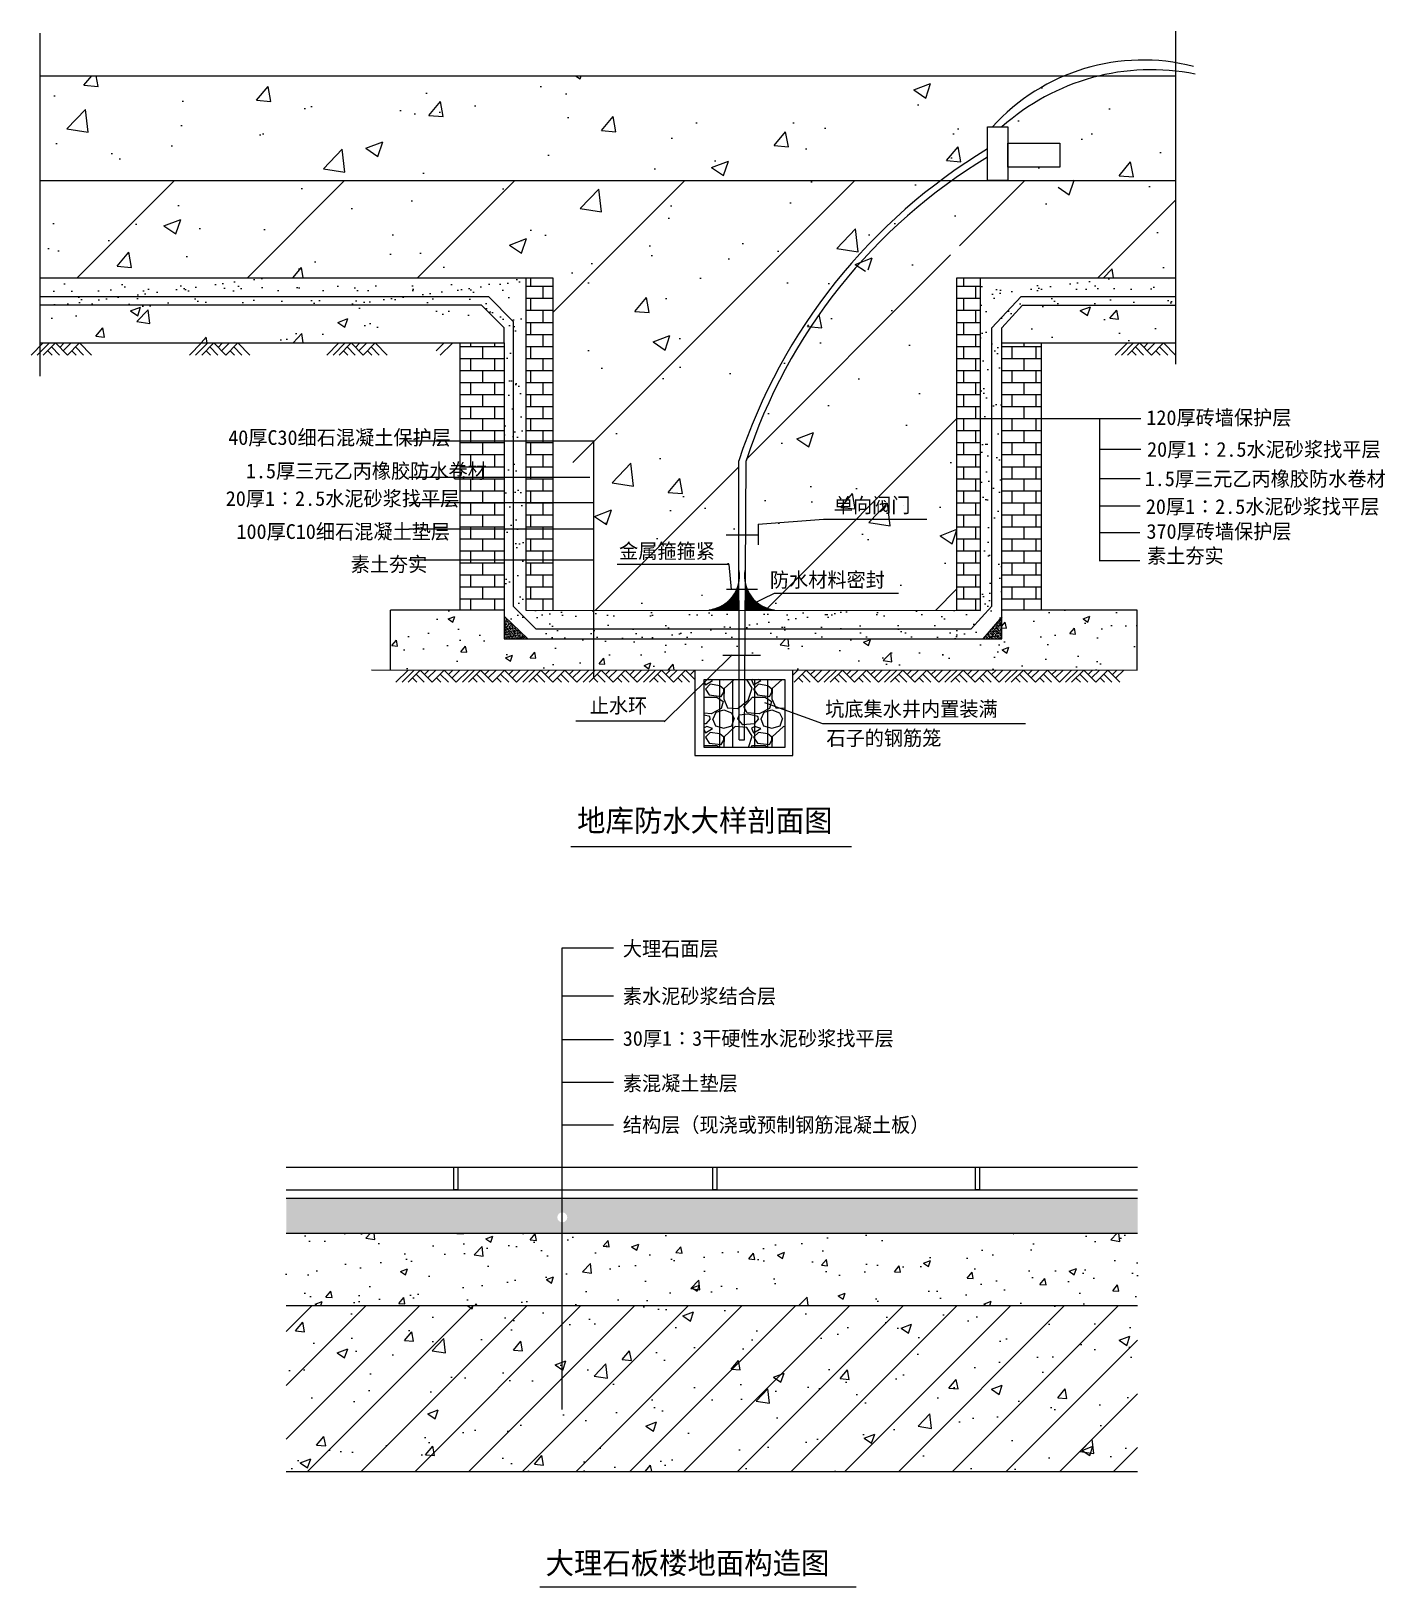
# Model space of a CAD drawing. Header units: metres. Extents: x 748 to 8810, y -3734 to 5531.
import ezdxf

# ---------------------------------------------------------------- set-up
doc = ezdxf.new("R2010")
doc.units = ezdxf.units.M
doc.layers.add('F', color=5, linetype='Continuous')

msp = doc.modelspace()

# ---------------------------------------------------------------- hatches: boundary and pattern name
h = msp.add_hatch()
h.set_pattern_fill('AR-CONC', scale=5.64)
h.paths.add_polyline_path([(7562.44, 4640.88), (7562.44, 5264.82), (799.29, 5264.82), (799.29, 4640.88)])
h = msp.add_hatch()
h.set_pattern_fill('ANSI31', scale=225.6)
h.paths.add_polyline_path([(799.29, 4640.88), (799.29, 4061.75), (3854.46, 4061.75), (3854.45, 2961.07), (4099.77, 2961.07), (4099.77, 2082.7), (4963.14, 2082.05), (4963.02, 2206.62), (4949.98, 2206.62, 0.06), (4962.98, 2250.33), (4962.3, 2972.06, -0.41), (6443.81, 4250.54), (6443.81, 4381.03), (6472.45, 4381.03, -0.09), (6807.69, 4640.88)])
h.paths.add_polyline_path([(5005.54, 2972.06), (5001.46, 2237.04, 0.04), (5011.63, 2206.62), (5001.29, 2206.62), (5000.6, 2082.03), (6261.74, 2081.09), (6261.74, 4061.75), (6443.81, 4061.75), (6443.81, 4203.59, 0.4)])
h.paths.add_polyline_path([(7562.44, 4640.88), (6963.11, 4640.88, 0.1), (6529.73, 4381.03), (6564.1, 4381.03), (6564.1, 4283.72), (6873.43, 4283.72), (6873.43, 4140.63), (6564.1, 4140.63), (6564.1, 4061.75), (7562.44, 4061.75)])
h = msp.add_hatch()
h.set_pattern_fill('AR-CONC', scale=5.64)
h.paths.add_polyline_path([(6443.81, 4381.03), (6472.45, 4381.03, -0.11), (6805.92, 4640.88), (799.29, 4640.88), (799.29, 4061.75), (3854.46, 4061.75), (3854.45, 2961.07), (4099.77, 2961.07), (4099.77, 2082.7), (4775.51, 2082.19, 0.34), (4962.98, 2250.33), (4962.3, 2972.06, -0.41), (6443.81, 4250.54)])
h.paths.add_polyline_path([(6261.74, 4061.75), (6443.81, 4061.75), (6443.81, 4203.59, 0.4), (5005.54, 2972.06), (5001.46, 2237.04, 0.04), (5011.63, 2206.62), (5001.29, 2206.62), (5000.6, 2082.03), (6261.74, 2081.09)])
h.paths.add_polyline_path([(7562.44, 4640.88), (6971.42, 4640.88, 0.11), (6529.73, 4381.03), (6564.1, 4381.03), (6564.1, 4283.72), (6873.43, 4283.72), (6873.43, 4140.63), (6564.1, 4140.63), (6564.1, 4061.75), (7562.44, 4061.75)])
h = msp.add_hatch()
h.set_pattern_fill('AR-SAND', scale=3.38)
h.paths.add_polyline_path([(3693.26, 4061.75), (799.29, 4061.75), (799.29, 3950.18), (3470.9, 3950.18), (3618.79, 3802.28), (3618.76, 2106.04), (3752.62, 1971.14), (4963.25, 1971.14), (4963.14, 2082.98), (3693.26, 2083)])
h = msp.add_hatch()
h.set_pattern_fill('BRICK', scale=11.28)
h.paths.add_polyline_path([(3854.46, 4061.75), (3693.26, 4061.75), (3693.23, 2083), (3854.43, 2083)])
h = msp.add_hatch()
h.set_pattern_fill('BRICK', scale=11.28)
h.paths.add_polyline_path([(6401.58, 4061.75), (6261.74, 4061.75), (6261.74, 2080.98), (6401.58, 2080.98)])
h = msp.add_hatch()
h.set_pattern_fill('AR-SAND', scale=3.38)
h.paths.add_polyline_path([(7562.44, 4061.75), (6401.58, 4061.75), (6401.58, 3521.43), (6469.25, 3521.43), (6469.25, 3763.19), (6643.15, 3951.13), (7562.44, 3951.1)])
h = msp.add_hatch()
h.set_pattern_fill('AR-SAND', scale=3.38)
h.paths.add_polyline_path([(3470.9, 3950.18), (1684.31, 3950.18), (1684.31, 3899.13), (3429.91, 3899.13), (3565.85, 3763.19), (3565.82, 3673.57), (3565.82, 2961.07), (3618.77, 2961.07), (3618.79, 3802.28)])
h.paths.add_polyline_path([(3618.77, 2961.07), (3565.82, 2961.07), (3565.82, 2822.82), (3618.77, 2822.82)])
h.paths.add_polyline_path([(3618.77, 2822.82), (3565.82, 2822.82), (3565.82, 2724.08), (3618.77, 2724.08)])
h.paths.add_polyline_path([(3618.77, 2724.08), (3565.82, 2724.08), (3565.82, 2605.58), (3618.77, 2605.58)])
h.paths.add_polyline_path([(3618.77, 2605.58), (3565.82, 2605.58), (3565.82, 2500.26), (3618.76, 2500.26)])
h.paths.add_polyline_path([(1684.31, 3950.18), (799.29, 3950.18), (799.29, 3899.13), (1684.31, 3899.13)])
h = msp.add_hatch()
h.set_pattern_fill('AR-CONC', scale=3.38)
h.paths.add_polyline_path([(3565.82, 3673.57), (3565.85, 3763.19), (3429.91, 3899.13), (1684.31, 3899.13), (1684.31, 3673.57)])
h.paths.add_polyline_path([(799.29, 3899.13), (799.29, 3673.57), (1684.31, 3673.57), (1684.31, 3899.13)])
h = msp.add_hatch()
h.set_pattern_fill('AR-SAND', scale=3.38)
h.paths.add_polyline_path([(6529.53, 2042.21), (6529.53, 2602.74), (6528.76, 2603.51), (6529.53, 2604.29), (6529.53, 3169.76), (6529.41, 3169.88), (6529.53, 3170), (6529.53, 3763.19), (6652.27, 3898.09), (7562.44, 3898.09), (7562.44, 3951.1), (6643.15, 3951.13), (6469.25, 3763.19), (6469.25, 2106.04), (6346.51, 1971.14), (4999.98, 1971.14), (4999.65, 1911.3), (6414.89, 1911.3)])
h = msp.add_hatch()
h.set_pattern_fill('AR-CONC', scale=3.38)
h.paths.add_polyline_path([(6652.27, 3898.09), (6529.53, 3763.19), (6529.53, 3673.57), (7562.44, 3673.57), (7562.44, 3898.09)])
h = msp.add_hatch()
h.set_pattern_fill('BRICK', scale=11.28)
h.paths.add_polyline_path([(3300.76, 2082.96), (3565.82, 2082.96), (3565.82, 3673.57), (3300.76, 3673.57)])
h = msp.add_hatch()
h.set_pattern_fill('BRICK', scale=11.28)
h.paths.add_polyline_path([(6529.53, 2082.96), (6765.59, 2082.96), (6765.59, 3673.57), (6529.53, 3673.57)])
h = msp.add_hatch()
h.set_pattern_fill('AR-SAND', scale=3.38)
h.paths.add_polyline_path([(6137.73, 2081.14), (5000.6, 2081.83), (4999.98, 1971.14), (6137.73, 1971.14)])
h.paths.add_polyline_path([(6469.25, 2106.04), (6469.25, 2393.75), (6401.58, 2393.75), (6401.58, 2080.98), (6261.74, 2080.98), (6261.74, 2081.07), (6137.73, 2081.14), (6137.73, 1971.14), (6346.51, 1971.14)])
h.paths.add_polyline_path([(6469.25, 3521.43), (6401.58, 3521.43), (6401.58, 2393.75), (6469.25, 2393.75)])
h = msp.add_hatch()
h.set_pattern_fill('AR-SAND', scale=3.38)
h.paths.add_polyline_path([(4099.77, 1971.14), (4099.77, 1911.3), (4963.3, 1911.3), (4963.25, 1971.14)])
h.paths.add_polyline_path([(3752.62, 1971.14), (3618.76, 2106.04), (3618.76, 2500.26), (3565.82, 2500.26), (3565.82, 2047.03), (3705.96, 1911.3), (4099.77, 1911.3), (4099.77, 1971.14)])
h = msp.add_hatch()
h.set_pattern_fill('SOLID')
h.paths.add_polyline_path([(4962.98, 2250.33, -0.33), (4784.26, 2082.99), (4963.14, 2082.98)])
h.paths.add_polyline_path([(5001.46, 2237.04), (5000.61, 2082.98), (5177.89, 2082.98, -0.31)])
h = msp.add_hatch()
h.set_pattern_fill('AR-CONC', scale=2.26)
h.paths.add_polyline_path([(3565.82, 1911.3), (3565.82, 2082.96), (2887.61, 2082.96), (2887.61, 1726.42), (4963.48, 1726.13), (4963.3, 1911.3)])
h = msp.add_hatch()
h.set_pattern_fill('AR-SAND', scale=0.23)
h.paths.add_polyline_path([(3705.96, 1911.3), (3565.82, 2047.03), (3565.82, 1911.3)])
h = msp.add_hatch()
h.set_pattern_fill('AR-CONC', scale=2.26)
h.paths.add_polyline_path([(7334.34, 1725.81), (7334.34, 2082.96), (6529.53, 2082.96), (6529.53, 1911.3), (4999.65, 1911.3), (4998.63, 1726.13)])
h = msp.add_hatch()
h.set_pattern_fill('AR-SAND', scale=0.23)
h.paths.add_polyline_path([(6414.89, 1911.3), (6529.53, 1911.3), (6529.53, 2042.21)])
h = msp.add_hatch()
h.set_pattern_fill('GRAVEL', scale=11.28)
h.paths.add_polyline_path([(4756.15, 1668.91), (4756.15, 1264.52), (5236.47, 1264.52), (5236.47, 1668.91)])
h = msp.add_hatch()
h.set_pattern_fill('AR-SAND', scale=2.38)
h.paths.add_polyline_path([(7337.38, -1419.44), (3931.66, -1419.44, -0.19), (3911.04, -1427.75), (3911.04, -1503.79, -1), (3911.04, -1563.19), (3911.04, -1628.53), (7337.38, -1628.53)])
h.paths.add_polyline_path([(3911.04, -1503.79), (3911.04, -1427.75, -0.19), (3890.43, -1419.44), (2266.79, -1419.44), (2266.79, -1628.53), (3911.04, -1628.53), (3911.04, -1563.19, -1)])
h = msp.add_hatch()
h.set_pattern_fill('AR-CONC', scale=2.38)
h.paths.add_polyline_path([(7337.38, -1628.53), (2266.79, -1628.53), (2266.79, -2058.61), (7337.38, -2058.61)])
h = msp.add_hatch()
h.set_pattern_fill('AR-CONC', scale=3.56)
h.paths.add_polyline_path([(7337.38, -2058.61), (2266.79, -2058.61), (2266.79, -3047.06), (7337.38, -3047.06)])
h = msp.add_hatch()
h.set_pattern_fill('ANSI31', scale=71.28)
h.paths.add_polyline_path([(7337.38, -2058.61), (2266.79, -2058.61), (2266.79, -3047.06), (7337.38, -3047.06)])

# ---------------------------------------------------------------- linework, layer by layer
for p, q in [((799.29, 5517.71), (799.29, 3475.45)), ((7562.44, 5530.61), (7562.44, 3546.84)), ((799.29, 5264.82), (7562.44, 5264.82)), ((799.29, 4640.88), (7562.44, 4640.88)), ((799.29, 4061.75), (3854.46, 4061.75)), ((3693.26, 4060.08), (3693.26, 2083)), ((3854.46, 4061.75), (3854.43, 2083)), ((6261.74, 2080.98), (6261.74, 4061.75)), ((6261.74, 4061.75), (7562.44, 4061.75)), ((6401.58, 2080.98), (6401.58, 4061.75)), ((799.29, 3950.18), (3470.9, 3950.18)), ((3429.91, 3899.13), (799.29, 3899.13)), ((3429.91, 3899.13), (3565.85, 3763.19)), ((3470.9, 3950.18), (3618.79, 3802.28)), ((6643.15, 3951.13), (6469.25, 3763.19)), ((6652.27, 3898.09), (6529.53, 3763.19)), ((6643.15, 3951.13), (7562.44, 3951.1)), ((6652.27, 3898.09), (7562.44, 3898.09)), ((3618.79, 3802.28), (3618.76, 2106.04)), ((3565.82, 3673.57), (3565.85, 3763.19)), ((6469.25, 2106.04), (6469.25, 3763.19)), ((6529.53, 1911.3), (6529.53, 3763.19)), ((747.59, 3601.4), (819.77, 3673.57)), ((784.31, 3601.4), (856.49, 3673.57)), ((799.29, 3673.57), (3565.82, 3673.57)), ((820.06, 3601.4), (892.23, 3673.57)), ((846.2, 3627.54), (872.29, 3601.4)), ((868.31, 3649.58), (916.54, 3601.4)), ((892.23, 3673.57), (963.45, 3601.4)), ((918.13, 3647.33), (944.44, 3673.57)), ((938.63, 3626.55), (985.31, 3673.57)), ((963.45, 3601.4), (1035.63, 3673.57)), ((989.6, 3627.54), (1015.68, 3601.4)), ((1011.71, 3649.58), (1059.93, 3601.4)), ((1035.63, 3673.57), (1106.85, 3601.4)), ((1690.89, 3601.4), (1763.07, 3673.57)), ((1727.61, 3601.4), (1799.79, 3673.57)), ((1763.36, 3601.4), (1835.53, 3673.57)), ((1789.5, 3627.54), (1815.59, 3601.4)), ((1811.61, 3649.58), (1859.84, 3601.4)), ((1835.53, 3673.57), (1906.75, 3601.4)), ((1861.43, 3647.33), (1887.74, 3673.57)), ((1881.93, 3626.55), (1928.61, 3673.57)), ((1906.75, 3601.4), (1978.93, 3673.57)), ((1932.9, 3627.54), (1958.98, 3601.4)), ((1955, 3649.58), (2003.23, 3601.4)), ((1978.93, 3673.57), (2050.15, 3601.4)), ((2508.9, 3601.4), (2581.08, 3673.57)), ((2545.62, 3601.4), (2617.8, 3673.57)), ((2581.37, 3601.4), (2653.54, 3673.57)), ((2607.51, 3627.54), (2633.6, 3601.4)), ((2629.62, 3649.58), (2677.85, 3601.4)), ((2653.54, 3673.57), (2724.76, 3601.4)), ((2679.44, 3647.33), (2705.75, 3673.57)), ((2699.94, 3626.55), (2746.62, 3673.57)), ((2724.76, 3601.4), (2796.94, 3673.57)), ((2750.91, 3627.54), (2776.99, 3601.4)), ((2773.02, 3649.58), (2821.24, 3601.4)), ((2796.94, 3673.57), (2868.16, 3601.4)), ((3159.88, 3626.29), (3206.56, 3673.3)), ((3184.7, 3601.13), (3256.88, 3673.3)), ((3300.76, 3673.3), (3300.76, 2082.96)), ((3565.82, 3673.57), (3565.82, 1911.3)), ((6529.53, 3673.57), (7562.44, 3673.57)), ((6765.59, 2082.96), (6765.59, 3673.57)), ((7204.36, 3601.4), (7276.54, 3673.57)), ((7241.08, 3601.4), (7313.26, 3673.57)), ((7276.82, 3601.4), (7349, 3673.57)), ((7302.97, 3627.54), (7329.06, 3601.4)), ((7325.08, 3649.58), (7373.31, 3601.4)), ((7349, 3673.57), (7420.22, 3601.4)), ((7374.9, 3647.33), (7401.21, 3673.57)), ((7395.4, 3626.55), (7442.08, 3673.57)), ((7420.22, 3601.4), (7492.4, 3673.57)), ((7446.36, 3627.54), (7472.45, 3601.4)), ((7468.47, 3649.58), (7516.7, 3601.4)), ((7492.4, 3673.57), (7563.62, 3601.4)), ((6279.58, 3222.76), (7109.9, 3222.76)), ((7109.9, 3222.76), (7355.79, 3223.09)), ((7109.9, 3222.76), (7109.9, 2377.56)), ((4099.77, 3088.58), (2996.51, 3088.58)), ((4099.77, 1677.38), (4099.77, 3088.58)), ((4963.87, 1309.56), (4962.3, 2972.06)), ((4996.31, 1309.56), (5005.54, 2972.06)), ((7110.33, 3041.52), (7356.01, 3041.52)), ((2996.51, 2874.51), (4074.34, 2874.51)), ((7110.33, 2867.04), (7352.47, 2867.04)), ((2996.51, 2724.08), (4099.77, 2724.08)), ((7110.33, 2703.35), (7352.47, 2703.35)), ((5077.42, 2594.6), (5465.98, 2625.17)), ((5077.42, 2594.6), (5077.42, 2472.16)), ((5465.98, 2625.17), (6081.33, 2625.17)), ((2996.51, 2567.22), (4099.77, 2567.22)), ((4887.06, 2530.28), (5077.42, 2530.28)), ((7110.33, 2544.39), (7350.83, 2544.39)), ((7110.33, 2503.03), (7110.33, 2503.03)), ((2996.51, 2382.8), (4099.77, 2382.8)), ((4904.34, 2354.41), (4238.76, 2354.41)), ((4769.39, 2354.41), (4769.39, 2354.41)), ((4917.98, 2205.95), (4904.34, 2354.41)), ((7108.85, 2377.56), (7350.83, 2377.56)), ((4889.29, 2206.62), (5074.41, 2206.62)), ((5036.42, 2116.57), (5175.13, 2183.89)), ((5175.13, 2183.89), (5913.02, 2183.89)), ((3565.82, 2082.96), (2887.61, 2082.96)), ((2887.61, 1725.81), (2887.61, 2082.96)), ((3565.82, 2047.03), (3705.96, 1911.3)), ((3618.76, 2106.04), (3752.62, 1971.14)), ((3693.26, 2083), (6401.58, 2080.98)), ((6469.25, 2106.04), (6346.51, 1971.14)), ((6529.53, 2042.21), (6414.89, 1911.3)), ((7334.34, 2082.96), (6529.53, 2082.96)), ((7334.34, 1725.81), (7334.34, 2082.96)), ((3752.62, 1971.14), (6346.51, 1971.14)), ((3565.82, 1911.3), (6529.53, 1911.3)), ((4923.48, 1815.54), (4518.43, 1417.9)), ((4867.31, 1813.37), (5092.47, 1813.37)), ((2775.26, 1726.43), (7334.34, 1725.81)), ((2920.15, 1653.63), (2992.33, 1725.81)), ((2956.88, 1653.63), (3029.05, 1725.81)), ((2992.62, 1653.63), (3064.79, 1725.81)), ((3018.76, 1679.78), (3044.85, 1653.63)), ((3040.87, 1701.81), (3089.1, 1653.63)), ((3064.79, 1725.81), (3136.01, 1653.63)), ((3090.69, 1699.56), (3117, 1725.81)), ((3111.19, 1678.79), (3157.87, 1725.81)), ((3136.01, 1653.63), (3208.19, 1725.81)), ((3162.16, 1679.78), (3188.24, 1653.63)), ((3184.27, 1701.81), (3232.5, 1653.63)), ((3208.19, 1725.81), (3279.41, 1653.63)), ((3233.96, 1699.69), (3260.14, 1725.81)), ((3254.46, 1678.92), (3301.01, 1725.81)), ((3279.41, 1653.63), (3351.59, 1725.81)), ((3316.13, 1653.63), (3388.31, 1725.81)), ((3351.88, 1653.63), (3424.05, 1725.81)), ((3378.02, 1679.78), (3404.11, 1653.63)), ((3400.13, 1701.81), (3448.36, 1653.63)), ((3424.05, 1725.81), (3495.27, 1653.63)), ((3449.95, 1699.56), (3476.26, 1725.81)), ((3470.45, 1678.79), (3517.13, 1725.81)), ((3495.27, 1653.63), (3567.45, 1725.81)), ((3521.42, 1679.78), (3547.5, 1653.63)), ((3543.52, 1701.81), (3591.75, 1653.63)), ((3567.45, 1725.81), (3638.67, 1653.63)), ((3593.27, 1699.9), (3619.23, 1725.81)), ((3613.77, 1679.13), (3660.1, 1725.81)), ((3638.67, 1653.63), (3710.84, 1725.81)), ((3675.39, 1653.63), (3747.57, 1725.81)), ((3711.13, 1653.63), (3783.31, 1725.81)), ((3737.28, 1679.78), (3763.36, 1653.63)), ((3759.39, 1701.81), (3807.61, 1653.63)), ((3783.31, 1725.81), (3854.53, 1653.63)), ((3809.21, 1699.56), (3835.52, 1725.81)), ((3829.7, 1678.79), (3876.39, 1725.81)), ((3854.53, 1653.63), (3926.7, 1725.81)), ((3880.67, 1679.78), (3906.76, 1653.63)), ((3902.78, 1701.81), (3951.01, 1653.63)), ((3926.7, 1725.81), (3997.92, 1653.63)), ((3952.27, 1699.9), (3978.24, 1725.81)), ((3972.77, 1679.13), (4019.1, 1725.81)), ((3997.92, 1653.63), (4070.1, 1725.81)), ((4034.65, 1653.63), (4106.82, 1725.81)), ((4070.39, 1653.63), (4142.57, 1725.81)), ((4096.53, 1679.78), (4122.62, 1653.63)), ((4118.64, 1701.81), (4166.87, 1653.63)), ((4142.57, 1725.81), (4213.79, 1653.63)), ((4168.47, 1699.56), (4194.77, 1725.81)), ((4188.96, 1678.79), (4235.64, 1725.81)), ((4213.79, 1653.63), (4285.96, 1725.81)), ((4239.93, 1679.78), (4266.02, 1653.63)), ((4262.04, 1701.81), (4310.27, 1653.63)), ((4285.96, 1725.81), (4357.18, 1653.63)), ((4314.09, 1697.31), (4341.55, 1725.81)), ((4334.58, 1676.53), (4382.41, 1725.81)), ((4357.18, 1653.63), (4429.36, 1725.81)), ((4393.91, 1653.63), (4466.08, 1725.81)), ((4429.65, 1653.63), (4501.82, 1725.81)), ((4455.79, 1679.78), (4481.88, 1653.63)), ((4477.9, 1701.81), (4526.13, 1653.63)), ((4501.82, 1725.81), (4573.04, 1653.63)), ((4527.72, 1699.56), (4554.03, 1725.81)), ((4548.22, 1678.79), (4594.9, 1725.81)), ((4573.04, 1653.63), (4645.22, 1725.81)), ((4599.19, 1679.78), (4625.27, 1653.63)), ((4621.3, 1701.81), (4669.52, 1653.63)), ((4645.22, 1725.81), (4700.39, 1669.89)), ((4673.14, 1697.51), (4700.39, 1725.81)), ((4700.39, 1725.81), (4700.39, 1217.19)), ((4847.72, 1668.91), (4847.72, 1264.52)), ((4925.55, 1668.91), (4925.55, 1264.52)), ((5056.32, 1668.91), (5056.32, 1264.52)), ((5134.23, 1668.91), (5134.23, 1264.52)), ((5283.51, 1217.19), (5283.51, 1725.81)), ((5283.51, 1695.69), (5313.41, 1725.81)), ((5291.56, 1653.63), (5363.73, 1725.81)), ((5317.7, 1679.78), (5343.79, 1653.63)), ((5339.81, 1701.81), (5388.04, 1653.63)), ((5363.73, 1725.81), (5434.95, 1653.63)), ((5389.94, 1699.25), (5416.56, 1725.81)), ((5410.44, 1678.48), (5457.43, 1725.81)), ((5434.95, 1653.63), (5507.13, 1725.81)), ((5471.68, 1653.63), (5543.85, 1725.81)), ((5507.42, 1653.63), (5579.59, 1725.81)), ((5533.56, 1679.78), (5559.65, 1653.63)), ((5555.67, 1701.81), (5603.9, 1653.63)), ((5579.59, 1725.81), (5650.81, 1653.63)), ((5605.49, 1699.56), (5631.8, 1725.81)), ((5625.99, 1678.79), (5672.67, 1725.81)), ((5650.81, 1653.63), (5722.99, 1725.81)), ((5676.96, 1679.78), (5703.04, 1653.63)), ((5699.07, 1701.81), (5747.29, 1653.63)), ((5722.99, 1725.81), (5794.21, 1653.63)), ((5749.18, 1699.27), (5775.79, 1725.81)), ((5769.68, 1678.49), (5816.66, 1725.81)), ((5794.21, 1653.63), (5866.39, 1725.81)), ((5830.93, 1653.63), (5903.11, 1725.81)), ((5866.67, 1653.63), (5938.85, 1725.81)), ((5892.82, 1679.78), (5918.91, 1653.63)), ((5914.93, 1701.81), (5963.16, 1653.63)), ((5938.85, 1725.81), (6010.07, 1653.63)), ((5964.75, 1699.56), (5991.06, 1725.81)), ((5985.25, 1678.79), (6031.93, 1725.81)), ((6010.07, 1653.63), (6082.25, 1725.81)), ((6036.22, 1679.78), (6062.3, 1653.63)), ((6058.32, 1701.81), (6106.55, 1653.63)), ((6082.25, 1725.81), (6153.47, 1653.63)), ((6108.53, 1699.17), (6135.23, 1725.81)), ((6129.03, 1678.4), (6176.1, 1725.81)), ((6153.47, 1653.63), (6225.64, 1725.81)), ((6190.19, 1653.63), (6262.37, 1725.81)), ((6225.93, 1653.63), (6298.11, 1725.81)), ((6252.08, 1679.78), (6278.16, 1653.63)), ((6274.19, 1701.81), (6322.41, 1653.63)), ((6298.11, 1725.81), (6369.33, 1653.63)), ((6324.01, 1699.56), (6350.32, 1725.81)), ((6344.5, 1678.79), (6391.19, 1725.81)), ((6369.33, 1653.63), (6441.5, 1725.81)), ((6395.47, 1679.78), (6421.56, 1653.63)), ((6417.58, 1701.81), (6465.81, 1653.63)), ((6441.5, 1725.81), (6512.72, 1653.63)), ((6467.81, 1699.14), (6494.54, 1725.81)), ((6488.31, 1678.37), (6535.41, 1725.81)), ((6512.72, 1653.63), (6584.9, 1725.81)), ((6549.45, 1653.63), (6621.62, 1725.81)), ((6585.19, 1653.63), (6657.37, 1725.81)), ((6611.33, 1679.78), (6637.42, 1653.63)), ((6633.44, 1701.81), (6681.67, 1653.63)), ((6657.37, 1725.81), (6728.59, 1653.63)), ((6683.27, 1699.56), (6709.57, 1725.81)), ((6703.76, 1678.79), (6750.44, 1725.81)), ((6728.59, 1653.63), (6800.76, 1725.81)), ((6754.73, 1679.78), (6780.82, 1653.63)), ((6776.84, 1701.81), (6825.07, 1653.63)), ((6800.76, 1725.81), (6871.98, 1653.63)), ((6826.9, 1699.14), (6853.63, 1725.81)), ((6847.39, 1678.37), (6894.5, 1725.81)), ((6871.98, 1653.63), (6944.16, 1725.81)), ((6908.71, 1653.63), (6980.88, 1725.81)), ((6944.45, 1653.63), (7016.62, 1725.81)), ((6970.59, 1679.78), (6996.68, 1653.63)), ((6992.7, 1701.81), (7040.93, 1653.63)), ((7016.62, 1725.81), (7087.84, 1653.63)), ((7042.52, 1699.56), (7068.83, 1725.81)), ((7063.02, 1678.79), (7109.7, 1725.81)), ((7087.84, 1653.63), (7160.02, 1725.81)), ((7113.99, 1679.78), (7140.07, 1653.63)), ((7136.1, 1701.81), (7184.32, 1653.63)), ((7160.02, 1725.81), (7231.24, 1653.63)), ((7187.39, 1699.14), (7214.12, 1725.81)), ((7207.88, 1678.37), (7254.99, 1725.81)), ((5114.61, 1533.22), (5461.09, 1406.82)), ((4520.89, 1420.36), (3992.59, 1420.36)), ((4518.43, 1417.9), (4518.43, 1417.9)), ((5461.09, 1406.82), (6669.12, 1407.04)), ((4963.87, 1309.56), (4996.31, 1309.56)), ((4700.39, 1217.19), (5283.51, 1217.19)), ((3962.3, 674.34), (5632.85, 674.34)), ((3911.04, -2678.77), (3911.04, 71.23)), ((3911.04, 71.23), (4215.18, 71.23)), ((3911.04, -213.53), (4215.18, -213.53)), ((3911.04, -475.01), (4215.18, -475.01)), ((3911.04, -728.55), (4215.18, -728.55)), ((3911.04, -982.28), (4215.18, -982.28)), ((2266.79, -1234.1), (7337.38, -1234.1)), ((2266.79, -1369.54), (7337.38, -1369.54)), ((2266.79, -1419.44), (7337.38, -1419.44)), ((2266.79, -1628.53), (7337.38, -1628.53)), ((2266.79, -2058.61), (7337.38, -2058.61)), ((2266.79, -3047.06), (7337.38, -3047.06))]:
    msp.add_line(p, q)
for points in [[(6443.81, 4960.15), (6564.1, 4960.15), (6564.1, 4640.88), (6443.81, 4640.88)], [(6564.1, 4862.85), (6873.43, 4862.85), (6873.43, 4719.76), (6564.1, 4719.76)], [(4756.15, 1668.91), (5236.47, 1668.91), (5236.47, 1264.52), (4756.15, 1264.52)], [(3264.75, -1234.1), (3288.51, -1234.1), (3288.51, -1369.54), (3264.75, -1369.54)], [(4806.83, -1234.1), (4830.59, -1234.1), (4830.59, -1369.54), (4806.83, -1369.54)], [(6372.68, -1234.1), (6396.44, -1234.1), (6396.44, -1369.54), (6372.68, -1369.54)]]:
    msp.add_lwpolyline(points, close=True)
msp.add_lwpolyline([(6401.58, 2080.98), (6261.74, 2080.98)])
for centre, radius, start, end in [((7369.74, 4148.71), 1209.78, 75.65, 137.88), ((7419.96, 3966.74), 1333.93, 78.73, 131.86), ((8208.62, 1900.86), 3418.49, 121.08, 161.74), ((8152.41, 1943.72), 3310.63, 121.07, 161.9), ((4761.4, 2286.51), 204.81, 276.44, 9.16), ((5200.19, 2286.57), 204.81, 170.87, 263.59)]:
    msp.add_arc(centre, radius, start, end)
at = {"layer": 'F'}
msp.add_line((3777.73, -3734.13), (5661.88, -3734.13), dxfattribs=at)

# ---------------------------------------------------------------- texts
for s, height, p in [('120厚砖墙保护层', 87.8, (7389.68, 3185.32)), ('40厚C30细石混凝土保护层', 87.8, (1921.6, 3066.41)), ('20厚1∶2.5水泥砂浆找平层', 87.8, (7393.82, 2995.96)), ('1.5厚三元乙丙橡胶防水卷材', 87.8, (2026.94, 2867.49)), ('1.5厚三元乙丙橡胶防水卷材', 87.8, (7380.18, 2821.04)), ('20厚1∶2.5水泥砂浆找平层', 87.8, (1906.97, 2703.45)), ('单向阀门', 87.8, (5528.11, 2663.11)), ('20厚1∶2.5水泥砂浆找平层', 87.8, (7386.7, 2655.45)), ('100厚C10细石混凝土垫层', 87.8, (1970.88, 2506.44)), ('370厚砖墙保护层', 87.8, (7390.34, 2507.56)), ('素土夯实', 87.8, (2650.9, 2311.8)), ('金属箍箍紧', 87.8, (4249.21, 2390.55)), ('素土夯实', 87.8, (7393.93, 2361.95)), ('防水材料密封', 87.8, (5147.64, 2218.86)), ('止水环', 87.8, (4074.49, 1469.83)), ('坑底集水井内置装满', 87.8, (5476.76, 1449.88)), ('石子的钢筋笼', 87.8, (5484.09, 1276.68)), ('地库防水大样剖面图', 130, (3999.39, 764.43)), ('大理石面层', 87.8, (4271.5, 22.95)), ('素水泥砂浆结合层', 87.8, (4271.5, -260.15)), ('30厚1∶3干硬性水泥砂浆找平层', 87.8, (4271.5, -511.79)), ('素混凝土垫层', 87.8, (4271.5, -779.16)), ('结构层（现浇或预制钢筋混凝土板）', 87.8, (4271.5, -1026.6)), ('大理石板楼地面构造图', 130, (3811.75, -3657.51))]:
    msp.add_text(s, height=height).set_placement(p)

doc.saveas('drawing.dxf')
